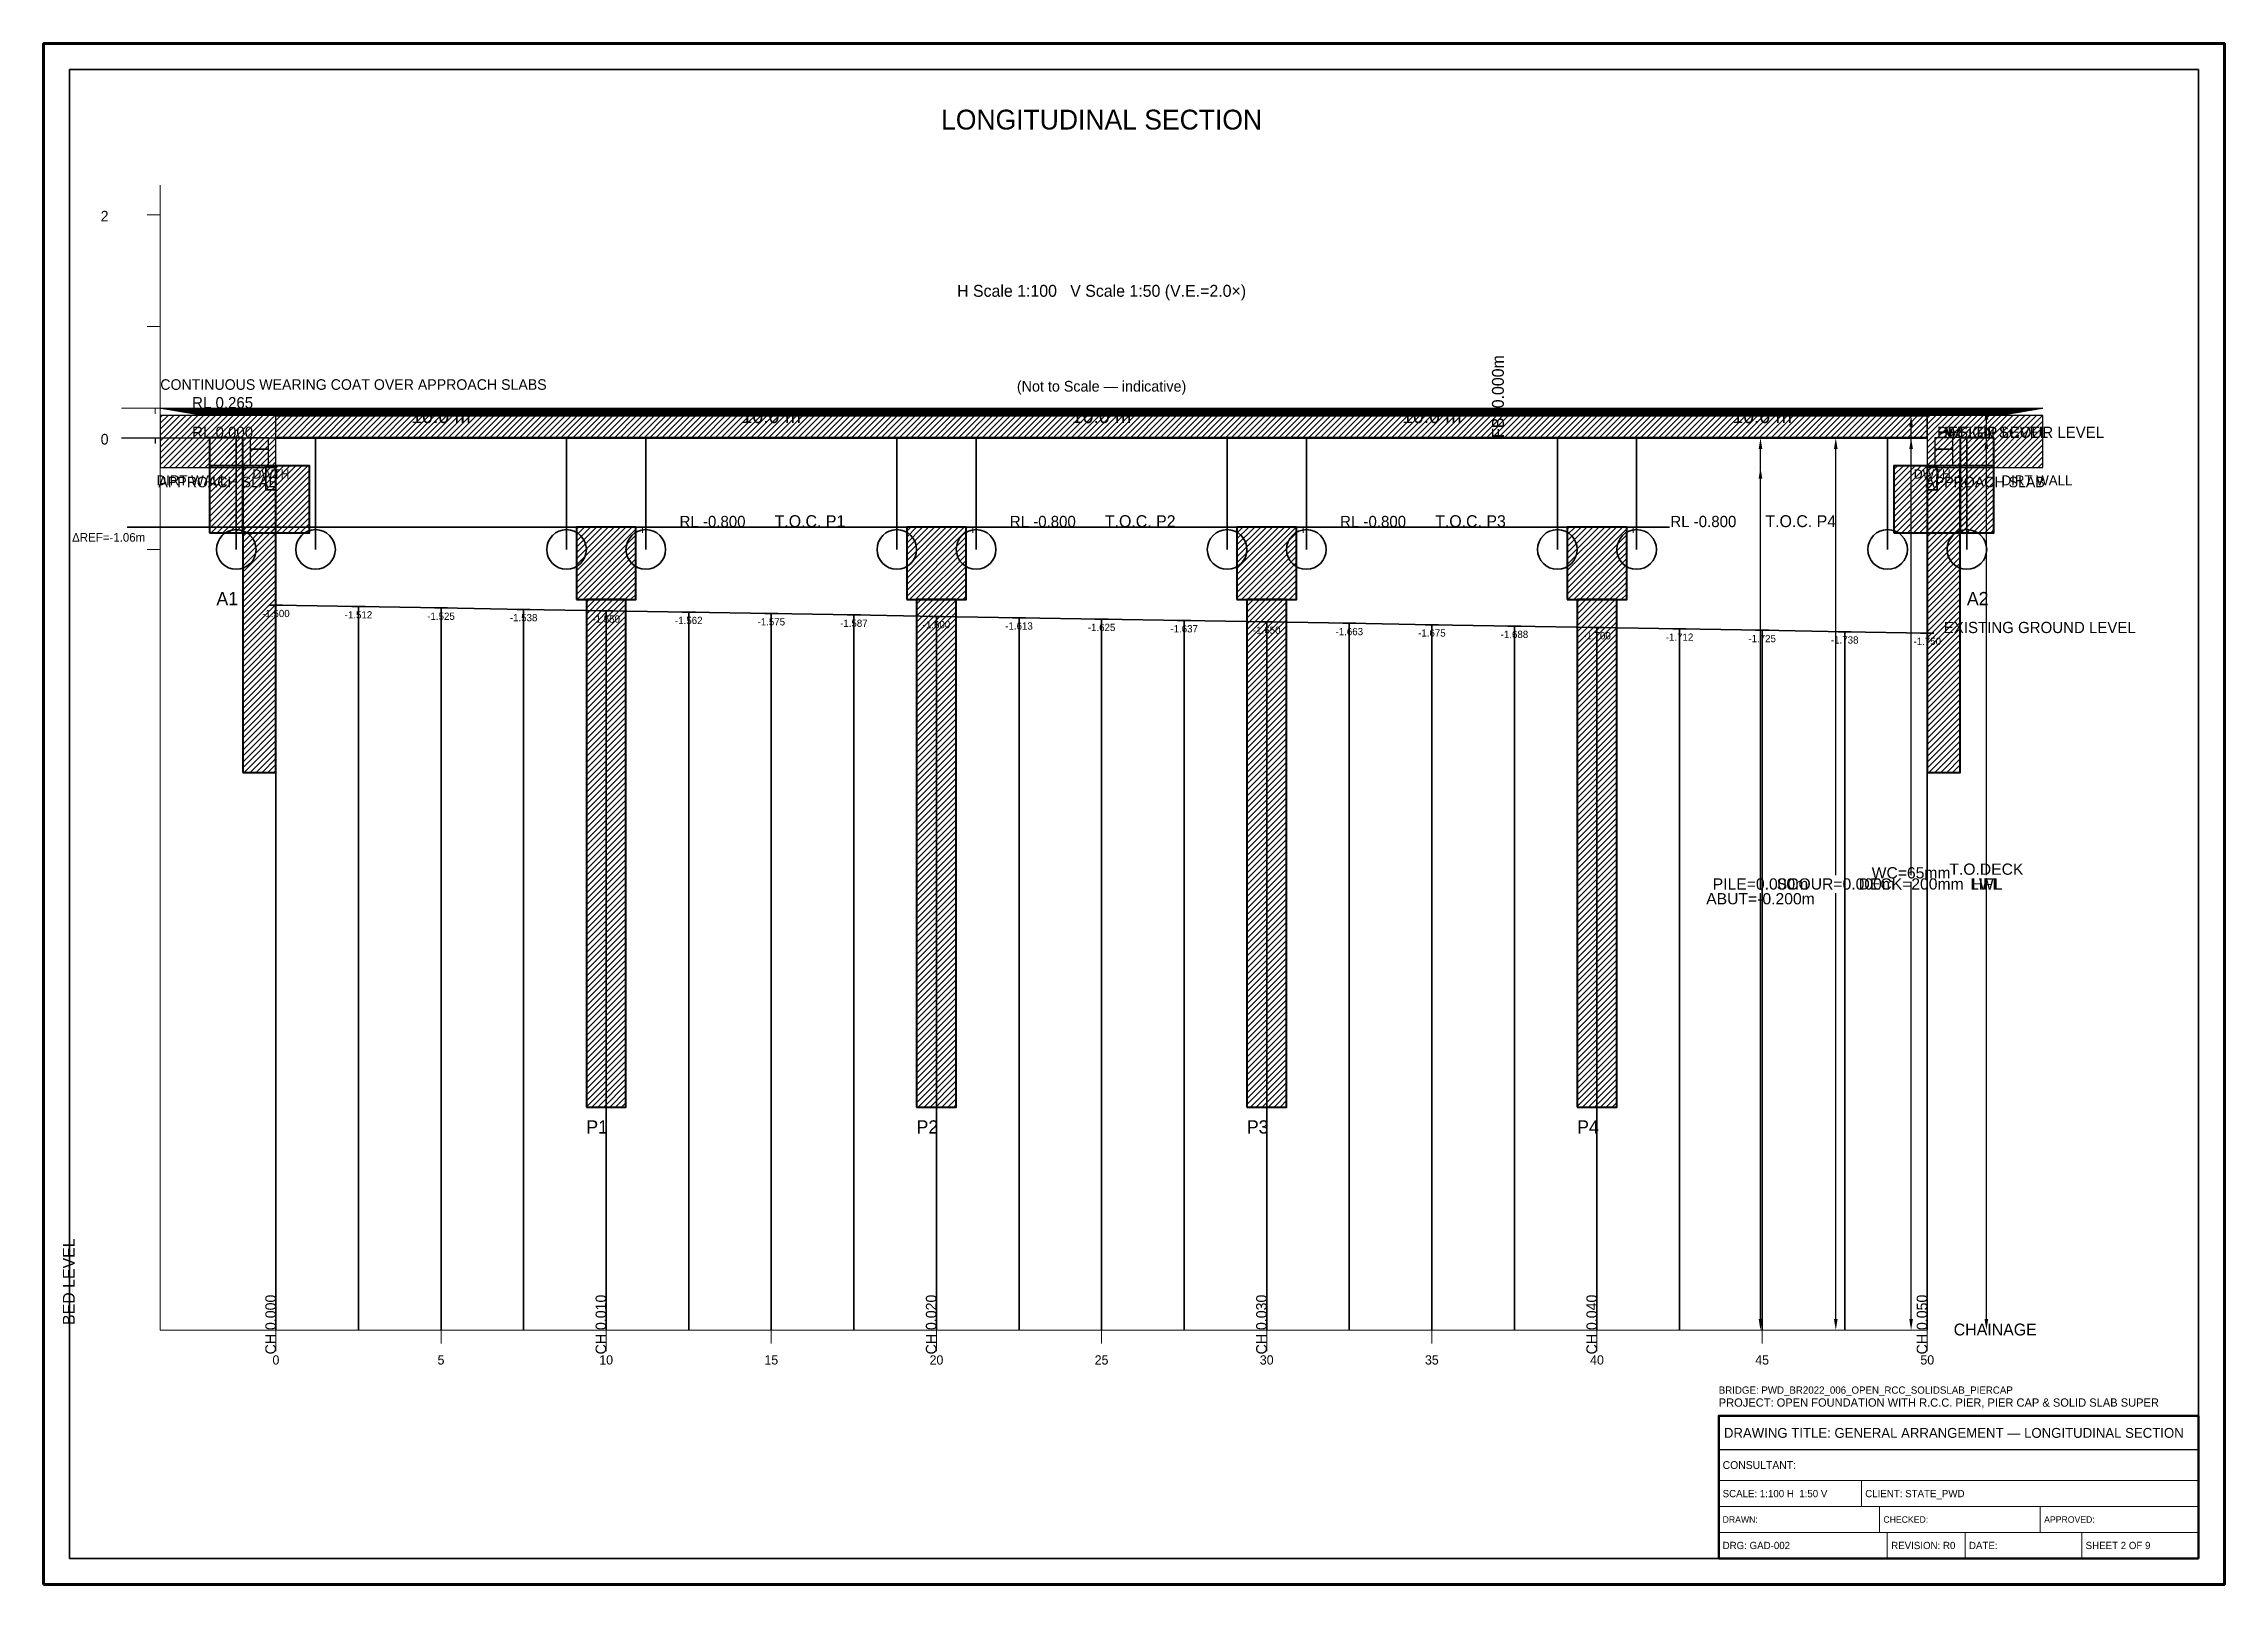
# Model space of a CAD drawing. Header units: metres. Extents: x 0 to 841, y 0 to 594.
import ezdxf
from ezdxf.enums import TextEntityAlignment as Align

# ---------------------------------------------------------------- set-up
doc = ezdxf.new("R2010")
doc.units = ezdxf.units.M
doc.linetypes.add('DASHED', pattern=[0.5, 0.375, -0.125])
doc.linetypes.add('DASHED2', pattern=[0.25, 0.1875, -0.0625])
for name, color, linetype, lineweight in [('ABUT-PROF', 4, 'Continuous', 50), ('BORDER-INNER', 7, 'Continuous', 35), ('BORDER-OUTER', 7, 'Continuous', 70), ('CIVIL-CHAINAGE', 7, 'Continuous', 18), ('CIVIL-GROUND', 3, 'Continuous', 35), ('CIVIL-HFL', 5, 'DASHED', 25), ('CIVIL-LWL', 4, 'DASHED', 18), ('CIVIL-ROAD', 7, 'Continuous', 25), ('CIVIL-SCOUR', 1, 'DASHED2', 18), ('DIM-CHAINAGE', 3, 'Continuous', 18), ('DIM-LEVEL', 3, 'Continuous', 18), ('DIM-LINEAR', 3, 'Continuous', 18), ('FOUND-PILE', 4, 'Continuous', 35), ('STRUC-HATCHING', 8, 'Continuous', 18), ('STRUC-SECTION', 2, 'Continuous', 35), ('SUB-ABUT', 3, 'Continuous', 35), ('SUB-BEARING', 5, 'Continuous', 25), ('SUB-DIRT-WALL', 3, 'Continuous', 35), ('SUB-PIER', 2, 'Continuous', 35), ('SUPER-DECK', 2, 'Continuous', 50), ('SUPER-WEARING', 8, 'Continuous', 25), ('TEXT-GENERAL', 7, 'Continuous', 18), ('TEXT-HEADER', 7, 'Continuous', 25), ('TEXT-LEVEL', 5, 'Continuous', 18), ('TEXT-SPEC', 7, 'Continuous', 13), ('TEXT-TITLE', 7, 'Continuous', 25), ('TITLEBLK-BOX', 7, 'Continuous', 50), ('TITLEBLK-TEXT', 7, 'Continuous', 18)]:
    doc.layers.add(name, color=color, linetype=linetype, lineweight=lineweight)
doc.styles.add('BRIDGE_STD', font='Arial.ttf')
doc.dimstyles.new('pmb100', dxfattribs={"dimtxt": 2.5, "dimasz": 0.9375, "dimexe": 2.5, "dimexo": 2.5, "dimtad": 0, "dimtih": 1, "dimdec": 0, "dimtxsty": 'BRIDGE_STD', "dimcen": 2.5, "dimazin": 3, "dimtfac": 1, "dimtmove": 0, "dimatfit": 3})

msp = doc.modelspace()

# ---------------------------------------------------------------- hatches: boundary and pattern name
at = {"layer": 'STRUC-HATCHING'}
h = msp.add_hatch(dxfattribs=at)
h.set_pattern_fill('ANSI31', scale=0.509474)
h.paths.add_polyline_path([(45, 430.61), (89.58, 430.61), (89.58, 450.6), (45, 450.6)])
h = msp.add_hatch(dxfattribs=at)
h.set_pattern_fill('ANSI31', scale=0.509474)
h.paths.add_polyline_path([(89.58, 442), (726.42, 442), (726.42, 450.6), (89.58, 450.6)])
h = msp.add_hatch(dxfattribs=at)
h.set_pattern_fill('ANSI31', scale=0.509474)
h.paths.add_polyline_path([(726.42, 430.61), (771, 430.61), (771, 450.6), (726.42, 450.6)])
h = msp.add_hatch(dxfattribs=at)
h.set_pattern_fill('ANSI31', scale=0.509474)
h.paths.add_polyline_path([(63.94, 405.45), (76.84, 405.45), (76.84, 442), (63.94, 442)])
h = msp.add_hatch(dxfattribs=at)
h.set_pattern_fill('ANSI31', scale=0.509474)
h.paths.add_polyline_path([(739.16, 405.45), (752.06, 405.45), (752.06, 442), (739.16, 442)])
h = msp.add_hatch(dxfattribs=at)
h.set_pattern_fill('ANSI31', scale=0.509474)
h.paths.add_polyline_path([(63.94, 405.45), (102.48, 405.45), (102.48, 431.25), (63.94, 431.25)])
h = msp.add_hatch(dxfattribs=at)
h.set_pattern_fill('ANSI31', scale=0.509474)
h.paths.add_polyline_path([(76.84, 313), (89.58, 313), (89.58, 431.25), (76.84, 431.25)])
h = msp.add_hatch(dxfattribs=at)
h.set_pattern_fill('ANSI31', scale=0.509474)
h.paths.add_polyline_path([(713.52, 405.45), (752.06, 405.45), (752.06, 431.25), (713.52, 431.25)])
h = msp.add_hatch(dxfattribs=at)
h.set_pattern_fill('ANSI31', scale=0.509474)
h.paths.add_polyline_path([(726.42, 313), (739.16, 313), (739.16, 431.25), (726.42, 431.25)])
h = msp.add_hatch(dxfattribs=at)
h.set_pattern_fill('ANSI31', scale=0.509474)
h.paths.add_polyline_path([(205.48, 379.65), (228.41, 379.65), (228.41, 407.6), (205.48, 407.6)])
h = msp.add_hatch(dxfattribs=at)
h.set_pattern_fill('ANSI31', scale=0.509474)
h.paths.add_polyline_path([(332.85, 379.65), (355.78, 379.65), (355.78, 407.6), (332.85, 407.6)])
h = msp.add_hatch(dxfattribs=at)
h.set_pattern_fill('ANSI31', scale=0.509474)
h.paths.add_polyline_path([(460.22, 379.65), (483.15, 379.65), (483.15, 407.6), (460.22, 407.6)])
h = msp.add_hatch(dxfattribs=at)
h.set_pattern_fill('ANSI31', scale=0.509474)
h.paths.add_polyline_path([(587.59, 379.65), (610.52, 379.65), (610.52, 407.6), (587.59, 407.6)])
h = msp.add_hatch(dxfattribs=at)
h.set_pattern_fill('ANSI31', scale=0.509474)
h.paths.add_polyline_path([(209.31, 184), (224.59, 184), (224.59, 379.65), (209.31, 379.65)])
h = msp.add_hatch(dxfattribs=at)
h.set_pattern_fill('ANSI31', scale=0.509474)
h.paths.add_polyline_path([(336.67, 184), (351.96, 184), (351.96, 379.65), (336.67, 379.65)])
h = msp.add_hatch(dxfattribs=at)
h.set_pattern_fill('ANSI31', scale=0.509474)
h.paths.add_polyline_path([(464.04, 184), (479.33, 184), (479.33, 379.65), (464.04, 379.65)])
h = msp.add_hatch(dxfattribs=at)
h.set_pattern_fill('ANSI31', scale=0.509474)
h.paths.add_polyline_path([(591.41, 184), (606.69, 184), (606.69, 379.65), (591.41, 379.65)])
at = {"layer": 'SUPER-WEARING'}
h = msp.add_hatch(dxfattribs=at)
h.set_pattern_fill('SOLID')
h.paths.add_polyline_path([(45, 453.4), (771, 453.4), (754.44, 450.6), (61.56, 450.6)])

# ---------------------------------------------------------------- linework, layer by layer
at = {"layer": 'ABUT-PROF', "lineweight": 35}
for points in [[(85.76, 422), (89.58, 422), (89.58, 430.61), (85.76, 430.61), (85.76, 422)], [(726.42, 422), (730.24, 422), (730.24, 430.61), (726.42, 430.61), (726.42, 422)]]:
    msp.add_lwpolyline(points, dxfattribs=at)
at = {"layer": 'BORDER-INNER'}
msp.add_lwpolyline([(10, 10), (831, 10), (831, 584), (10, 584), (10, 10)], dxfattribs=at)
at = {"layer": 'BORDER-OUTER'}
msp.add_lwpolyline([(0, 0), (841, 0), (841, 594), (0, 594), (0, 0)], dxfattribs=at)
at = {"layer": 'CIVIL-CHAINAGE'}
for p, q in [((45, 98), (726.42, 98)), ((89.58, 98), (89.58, 92.91)), ((89.58, 96), (89.58, 89.89)), ((153.26, 98), (153.26, 92.91)), ((216.95, 98), (216.95, 92.91)), ((216.95, 96), (216.95, 89.89)), ((280.63, 98), (280.63, 92.91)), ((344.32, 98), (344.32, 92.91)), ((344.32, 96), (344.32, 89.89)), ((408, 98), (408, 92.91)), ((471.68, 98), (471.68, 92.91)), ((471.68, 96), (471.68, 89.89)), ((535.37, 98), (535.37, 92.91)), ((599.05, 98), (599.05, 92.91)), ((599.05, 96), (599.05, 89.89)), ((662.74, 98), (662.74, 92.91)), ((726.42, 98), (726.42, 92.91)), ((726.42, 96), (726.42, 89.89))]:
    msp.add_line(p, q, dxfattribs=at)
at = {"layer": 'CIVIL-GROUND', "color": 3}
for p, q in [((87.03, 377.5), (92.13, 377.5)), ((118.87, 376.96), (123.97, 376.96)), ((150.72, 376.43), (155.81, 376.43)), ((182.56, 375.89), (187.65, 375.89)), ((214.4, 375.35), (219.49, 375.35)), ((246.24, 374.81), (251.34, 374.81)), ((278.08, 374.27), (283.18, 374.27)), ((309.93, 373.74), (315.02, 373.74)), ((341.77, 373.2), (346.86, 373.2)), ((373.61, 372.66), (378.71, 372.66)), ((405.45, 372.12), (410.55, 372.12)), ((437.29, 371.59), (442.39, 371.59)), ((469.14, 371.05), (474.23, 371.05)), ((500.98, 370.51), (506.07, 370.51)), ((532.82, 369.98), (537.92, 369.98)), ((564.66, 369.44), (569.76, 369.44)), ((596.51, 368.9), (601.6, 368.9)), ((628.35, 368.36), (633.44, 368.36)), ((660.19, 367.82), (665.28, 367.82)), ((692.03, 367.29), (697.13, 367.29)), ((723.87, 366.75), (728.97, 366.75))]:
    msp.add_line(p, q, dxfattribs=at)
at = {"layer": 'CIVIL-GROUND', "color": 8, "linetype": 'DASHED2'}
for p, q in [((89.58, 377.5), (89.58, 98)), ((121.42, 376.96), (121.42, 98)), ((153.26, 376.43), (153.26, 98)), ((185.11, 375.89), (185.11, 98)), ((216.95, 375.35), (216.95, 98)), ((248.79, 374.81), (248.79, 98)), ((280.63, 374.27), (280.63, 98)), ((312.47, 373.74), (312.47, 98)), ((344.32, 373.2), (344.32, 98)), ((376.16, 372.66), (376.16, 98)), ((408, 372.12), (408, 98)), ((439.84, 371.59), (439.84, 98)), ((471.68, 371.05), (471.68, 98)), ((503.53, 370.51), (503.53, 98)), ((535.37, 369.98), (535.37, 98)), ((567.21, 369.44), (567.21, 98)), ((599.05, 368.9), (599.05, 98)), ((630.89, 368.36), (630.89, 98)), ((662.74, 367.82), (662.74, 98)), ((694.58, 367.29), (694.58, 98)), ((726.42, 366.75), (726.42, 98))]:
    msp.add_line(p, q, dxfattribs=at)
at = {"layer": 'CIVIL-GROUND', "color": 3}
msp.add_lwpolyline([(89.58, 377.5), (121.42, 376.96), (153.26, 376.43), (185.11, 375.89), (216.95, 375.35), (248.79, 374.81), (280.63, 374.27), (312.47, 373.74), (344.32, 373.2), (376.16, 372.66), (408, 372.12), (439.84, 371.59), (471.68, 371.05), (503.53, 370.51), (535.37, 369.98), (567.21, 369.44), (599.05, 368.9), (630.89, 368.36), (662.74, 367.82), (694.58, 367.29), (726.42, 366.75)], dxfattribs=at)
at = {"layer": 'CIVIL-HFL'}
for p, q in [((30.01, 442), (55.99, 442)), ((43, 442), (43, 439.83))]:
    msp.add_line(p, q, dxfattribs=at)
at = {"layer": 'CIVIL-HFL', "color": 5}
msp.add_line((45, 442), (726.42, 442), dxfattribs=at)
at = {"layer": 'CIVIL-LWL'}
for p, q in [((30.01, 442), (55.99, 442)), ((43, 442), (43, 439.83))]:
    msp.add_line(p, q, dxfattribs=at)
at = {"layer": 'CIVIL-LWL', "color": 4}
msp.add_line((45, 442), (726.42, 442), dxfattribs=at)
at = {"layer": 'CIVIL-ROAD', "lineweight": 25}
for points in [[(45, 430.61), (89.58, 430.61), (89.58, 450.6), (45, 450.6), (45, 430.61)], [(726.42, 430.61), (771, 430.61), (771, 450.6), (726.42, 450.6), (726.42, 430.61)]]:
    msp.add_lwpolyline(points, dxfattribs=at)
at = {"layer": 'CIVIL-SCOUR'}
for p, q in [((30.01, 442), (55.99, 442)), ((43, 442), (43, 439.83))]:
    msp.add_line(p, q, dxfattribs=at)
at = {"layer": 'CIVIL-SCOUR', "color": 1}
msp.add_line((45, 442), (726.42, 442), dxfattribs=at)
at = {"layer": 'DIM-LEVEL'}
for p, q in [((45, 98), (45, 539.39)), ((39.91, 528), (45, 528)), ((39.91, 485), (45, 485)), ((30.01, 453.4), (55.99, 453.4)), ((43, 453.4), (43, 451.23)), ((30.01, 442), (55.99, 442)), ((30.01, 442), (55.99, 442)), ((34.81, 442), (45, 442)), ((43, 442), (43, 439.83)), ((43, 442), (43, 439.83)), ((217.97, 407.6), (243.95, 407.6)), ((230.96, 407.6), (230.96, 405.43)), ((345.33, 407.6), (371.32, 407.6)), ((358.33, 407.6), (358.33, 405.43)), ((472.7, 407.6), (498.69, 407.6)), ((485.69, 407.6), (485.69, 405.43)), ((600.07, 407.6), (626.05, 407.6)), ((613.06, 407.6), (613.06, 405.43)), ((39.91, 399), (45, 399))]:
    msp.add_line(p, q, dxfattribs=at)
at = {"layer": 'DIM-LINEAR'}
for p, q in [((535.37, 442), (560.84, 442)), ((535.37, 442), (560.84, 442)), ((557.17, 442), (564.51, 442)), ((557.17, 442), (564.51, 442))]:
    msp.add_line(p, q, dxfattribs=at)
at = {"layer": 'FOUND-PILE', "lineweight": 35}
for p, q in [((74.29, 399), (74.29, 442)), ((104.86, 399), (104.86, 442)), ((201.66, 399), (201.66, 442)), ((232.23, 399), (232.23, 442)), ((329.03, 399), (329.03, 442)), ((359.6, 399), (359.6, 442)), ((456.4, 399), (456.4, 442)), ((486.97, 399), (486.97, 442)), ((583.77, 399), (583.77, 442)), ((614.34, 399), (614.34, 442)), ((711.14, 399), (711.14, 442)), ((741.71, 399), (741.71, 442))]:
    msp.add_line(p, q, dxfattribs=at)
at = {"layer": 'FOUND-PILE'}
for centre in [(74.29, 399), (104.86, 399), (201.66, 399), (232.23, 399), (329.03, 399), (359.6, 399), (456.4, 399), (486.97, 399), (583.77, 399), (614.34, 399), (711.14, 399), (741.71, 399)]:
    msp.add_circle(centre, 7.64, dxfattribs=at)
at = {"layer": 'STRUC-SECTION', "color": 8, "linetype": 'DASHED'}
for p in [(244.97, 407.6), (372.34, 407.6), (499.71, 407.6), (627.07, 407.6)]:
    msp.add_line(p, (32.26, 407.6), dxfattribs=at)
at = {"layer": 'SUB-ABUT', "lineweight": 30}
for points in [[(79.71, 431.25), (86.71, 431.25), (86.71, 437.7), (79.71, 437.7), (79.71, 431.25)], [(729.29, 431.25), (736.29, 431.25), (736.29, 437.7), (729.29, 437.7), (729.29, 431.25)]]:
    msp.add_lwpolyline(points, dxfattribs=at)
at = {"layer": 'SUB-ABUT', "lineweight": 40}
for points in [[(63.94, 405.45), (102.48, 405.45), (102.48, 431.25), (63.94, 431.25), (63.94, 405.45)], [(76.84, 313), (89.58, 313), (89.58, 431.25), (76.84, 431.25), (76.84, 313)], [(713.52, 405.45), (752.06, 405.45), (752.06, 431.25), (713.52, 431.25), (713.52, 405.45)], [(726.42, 313), (739.16, 313), (739.16, 431.25), (726.42, 431.25), (726.42, 313)]]:
    msp.add_lwpolyline(points, dxfattribs=at)
at = {"layer": 'SUB-BEARING', "lineweight": 30}
for points in [[(79.71, 437.7), (86.71, 437.7), (86.71, 442), (79.71, 442), (79.71, 437.7)], [(729.29, 437.7), (736.29, 437.7), (736.29, 442), (729.29, 442), (729.29, 437.7)]]:
    msp.add_lwpolyline(points, dxfattribs=at)
at = {"layer": 'SUB-DIRT-WALL', "lineweight": 40}
for points in [[(63.94, 405.45), (76.84, 405.45), (76.84, 442), (63.94, 442), (63.94, 405.45)], [(739.16, 405.45), (752.06, 405.45), (752.06, 442), (739.16, 442), (739.16, 405.45)]]:
    msp.add_lwpolyline(points, dxfattribs=at)
at = {"layer": 'SUB-PIER', "lineweight": 40}
for points in [[(205.48, 379.65), (228.41, 379.65), (228.41, 407.6), (205.48, 407.6), (205.48, 379.65)], [(332.85, 379.65), (355.78, 379.65), (355.78, 407.6), (332.85, 407.6), (332.85, 379.65)], [(460.22, 379.65), (483.15, 379.65), (483.15, 407.6), (460.22, 407.6), (460.22, 379.65)], [(587.59, 379.65), (610.52, 379.65), (610.52, 407.6), (587.59, 407.6), (587.59, 379.65)], [(209.31, 184), (224.59, 184), (224.59, 379.65), (209.31, 379.65), (209.31, 184)], [(336.67, 184), (351.96, 184), (351.96, 379.65), (336.67, 379.65), (336.67, 184)], [(464.04, 184), (479.33, 184), (479.33, 379.65), (464.04, 379.65), (464.04, 184)], [(591.41, 184), (606.69, 184), (606.69, 379.65), (591.41, 379.65), (591.41, 184)]]:
    msp.add_lwpolyline(points, dxfattribs=at)
at = {"layer": 'SUPER-DECK'}
for p, q in [((89.58, 450.6), (726.42, 450.6)), ((89.58, 442), (726.42, 442))]:
    msp.add_line(p, q, dxfattribs=at)
at = {"layer": 'SUPER-DECK', "lineweight": 25}
for p, q in [((89.58, 442), (89.58, 450.6)), ((726.42, 442), (726.42, 450.6))]:
    msp.add_line(p, q, dxfattribs=at)
at = {"layer": 'SUPER-WEARING', "lineweight": 25}
msp.add_lwpolyline([(45, 453.4), (771, 453.4), (754.44, 450.6), (61.56, 450.6), (45, 453.4)], dxfattribs=at)
at = {"layer": 'TITLEBLK-BOX', "lineweight": 50}
msp.add_lwpolyline([(646, 10), (831, 10), (831, 65), (646, 65), (646, 10)], dxfattribs=at)
at = {"layer": 'TITLEBLK-BOX', "lineweight": 30}
msp.add_lwpolyline([(646, 52), (831, 52), (831, 65), (646, 65), (646, 52)], dxfattribs=at)
at = {"layer": 'TITLEBLK-BOX', "lineweight": 18}
for points in [[(646, 40), (831, 40), (831, 52), (646, 52), (646, 40)], [(646, 30), (701, 30), (701, 40), (646, 40), (646, 30)], [(701, 30), (831, 30), (831, 40), (701, 40), (701, 30)], [(646, 20), (708, 20), (708, 30), (646, 30), (646, 20)], [(708, 20), (770, 20), (770, 30), (708, 30), (708, 20)], [(770, 20), (831, 20), (831, 30), (770, 30), (770, 20)], [(646, 10), (711, 10), (711, 20), (646, 20), (646, 10)], [(711, 10), (741, 10), (741, 20), (711, 20), (711, 10)], [(741, 10), (786, 10), (786, 20), (741, 20), (741, 10)], [(786, 10), (831, 10), (831, 20), (786, 20), (786, 10)]]:
    msp.add_lwpolyline(points, dxfattribs=at)

# ---------------------------------------------------------------- texts
at = {"layer": 'CIVIL-GROUND', "color": 3}
msp.add_text('EXISTING GROUND LEVEL', height=4.3305, dxfattribs=at).set_placement((732.79, 366.75))
at = {"layer": 'CIVIL-HFL', "color": 5}
msp.add_text('HFL', height=4.331, dxfattribs=at).set_placement((730.24, 442))
at = {"layer": 'CIVIL-LWL', "color": 4}
msp.add_text('LWL', height=4.331, dxfattribs=at).set_placement((730.24, 442))
at = {"layer": 'CIVIL-SCOUR', "color": 1}
msp.add_text('DESIGN SCOUR LEVEL', height=4.3305, dxfattribs=at).set_placement((730.24, 442))
at = {"layer": 'DIM-CHAINAGE'}
for s, p in [('CH 0.000', (89.58, 88.66)), ('CH 0.010', (216.95, 88.66)), ('CH 0.020', (344.32, 88.66)), ('CH 0.030', (471.68, 88.66)), ('CH 0.040', (599.05, 88.66)), ('CH 0.050', (726.42, 88.66))]:
    msp.add_text(s, height=4.076, rotation=90, dxfattribs=at).set_placement(p)
at = {"layer": 'DIM-LINEAR'}
msp.add_text('FB=0.000m', height=4.585, rotation=90, dxfattribs=at).set_placement((563.13, 442))
at = {"layer": 'TEXT-GENERAL'}
for p in [(153.26, 447.7), (280.63, 447.7), (408, 447.7), (535.37, 447.7), (662.74, 447.7)]:
    msp.add_text('10.0 m', height=5.604, dxfattribs=at).set_placement(p, align=Align.CENTER)
for s, height, p in [('PILE TIP LEVEL', 4.3305, (730.24, 442)), ('A1', 5.095, (66.65, 377.5)), ('A2', 5.095, (741.71, 377.5)), ('P1', 5.095, (209.31, 173.81)), ('P2', 5.095, (336.67, 173.81)), ('P3', 5.095, (464.04, 173.81)), ('P4', 5.095, (591.41, 173.81))]:
    msp.add_text(s, height=height, dxfattribs=at).set_placement(p)
at = {"layer": 'TEXT-HEADER'}
msp.add_text('LONGITUDINAL SECTION', height=7.6421, dxfattribs=at).set_placement((408, 560.89), align=Align.CENTER)
for s, p in [('T.O.C. P1', (281.91, 407.6)), ('T.O.C. P2', (409.27, 407.6)), ('T.O.C. P3', (536.64, 407.6)), ('T.O.C. P4', (664.01, 407.6))]:
    msp.add_text(s, height=4.585, dxfattribs=at).set_placement(p)
at = {"layer": 'TEXT-LEVEL'}
for s, height, p in [('2', 4.08, (22, 525.45)), ('RL 0.265', 4.331, (57.29, 453.4)), ('RL 0.000', 4.331, (57.29, 442)), ('RL 0.000', 4.331, (57.29, 442)), ('RL 0.000', 4.331, (57.29, 442)), ('RL 0.000', 4.331, (57.29, 442)), ('RL 0.000', 4.331, (57.29, 442)), ('0', 4.08, (22, 439.45)), ('RL -0.800', 4.331, (245.25, 407.6)), ('RL -0.800', 4.331, (372.62, 407.6)), ('RL -0.800', 4.331, (499.99, 407.6)), ('RL -0.800', 4.331, (627.35, 407.6)), ('CHAINAGE', 4.585, (736.61, 95.96))]:
    msp.add_text(s, height=height, dxfattribs=at).set_placement(p)
at = {"layer": 'TEXT-LEVEL', "color": 8}
for s, p in [('-1.500', (89.58, 372.91)), ('-1.512', (121.42, 372.38)), ('-1.525', (153.26, 371.84)), ('-1.538', (185.11, 371.3)), ('-1.550', (216.95, 370.76)), ('-1.562', (248.79, 370.23)), ('-1.575', (280.63, 369.69)), ('-1.587', (312.47, 369.15)), ('-1.600', (344.32, 368.61)), ('-1.613', (376.16, 368.08)), ('-1.625', (408, 367.54)), ('-1.637', (439.84, 367)), ('-1.650', (471.68, 366.46)), ('-1.663', (503.53, 365.93)), ('-1.675', (535.37, 365.39)), ('-1.688', (567.21, 364.85)), ('-1.700', (599.05, 364.31)), ('-1.712', (630.89, 363.78)), ('-1.725', (662.74, 363.24)), ('-1.738', (694.58, 362.7)), ('-1.750', (726.42, 362.16))]:
    msp.add_text(s, height=2.802, dxfattribs=at).set_placement(p, align=Align.CENTER)
at = {"layer": 'TEXT-LEVEL'}
msp.add_text('BED LEVEL', height=4.585, rotation=90, dxfattribs=at).set_placement((12, 100))
for s, height, p in [('0', 3.57, (89.58, 84.75)), ('5', 3.57, (153.26, 84.75)), ('10', 3.566, (216.95, 84.75)), ('15', 3.566, (280.63, 84.75)), ('20', 3.566, (344.32, 84.75)), ('25', 3.566, (408, 84.75)), ('30', 3.566, (471.68, 84.75)), ('35', 3.566, (535.37, 84.75)), ('40', 3.566, (599.05, 84.75)), ('45', 3.566, (662.74, 84.75)), ('50', 3.566, (726.42, 84.75))]:
    msp.add_text(s, height=height, dxfattribs=at).set_placement(p, align=Align.CENTER)
at = {"layer": 'TEXT-SPEC'}
for s, height, p in [('H Scale 1:100   V Scale 1:50 (V.E.=2.0×)', 4.5853, (408, 496.4)), ('APPROACH SLAB', 4.0758, (67.29, 422.96)), ('APPROACH SLAB', 4.0758, (748.71, 422.96))]:
    msp.add_text(s, height=height, dxfattribs=at).set_placement(p, align=Align.CENTER)
at = {"layer": 'TEXT-SPEC', "color": 8}
for s, height, p in [('CONTINUOUS WEARING COAT OVER APPROACH SLABS', 4.0758, (45, 460.53)), ('ΔREF=-1.06m', 3.3116, (11, 402)), ('ΔREF=-1.06m', 3.3116, (11, 402)), ('ΔREF=-1.06m', 3.3116, (11, 402)), ('ΔREF=-1.06m', 3.3116, (11, 402))]:
    msp.add_text(s, height=height, dxfattribs=at).set_placement(p)
msp.add_text('(Not to Scale — indicative)', height=4.1267, dxfattribs=at).set_placement((408, 459.85), align=Align.CENTER)
at = {"layer": 'TEXT-SPEC', "color": 4}
for p in [(87.67, 426.31), (728.33, 426.31)]:
    msp.add_text('DWTH', height=3.566, dxfattribs=at).set_placement(p, align=Align.CENTER)
at = {"layer": 'TEXT-SPEC'}
for p in [(43.56, 423.72), (755.11, 423.72)]:
    msp.add_text('DIRT WALL', height=3.821, dxfattribs=at).set_placement(p)
at = {"layer": 'TEXT-TITLE'}
for s, height, p in [('PROJECT: OPEN FOUNDATION WITH R.C.C. PIER, PIER CAP & SOLID SLAB SUPER', 3.2, (646, 68.5)), ('DRAWING TITLE: GENERAL ARRANGEMENT — LONGITUDINAL SECTION', 3.8, (648, 56.5))]:
    msp.add_text(s, height=height, dxfattribs=at).set_placement(p)
at = {"layer": 'TITLEBLK-TEXT'}
for s, height, p in [('BRIDGE: PWD_BR2022_006_OPEN_RCC_SOLIDSLAB_PIERCAP', 2.8, (646, 73.5)), ('CONSULTANT: ', 3, (647.5, 44.5)), ('SCALE: 1:100 H  1:50 V', 2.8, (647.5, 33.6)), ('CLIENT: STATE_PWD', 2.8, (702.5, 33.6)), ('DRAWN: ', 2.5, (647.5, 23.75)), ('CHECKED: ', 2.5, (709.5, 23.75)), ('APPROVED: ', 2.5, (771.5, 23.75)), ('DRG: GAD-002', 2.8, (647.5, 13.6)), ('REVISION: R0', 2.8, (712.5, 13.6)), ('DATE: ', 2.8, (742.5, 13.6)), ('SHEET 2 OF 9', 2.8, (787.5, 13.6))]:
    msp.add_text(s, height=height, dxfattribs=at).set_placement(p)

# ---------------------------------------------------------------- dimensions: what is measured, and where the dimension line sits
at = {"layer": 'DIM-LINEAR'}
for base, p1, p2, text in [((720.18, 98), (720.18, 98), (720.18, 450.6), 'WC=65mm'), ((749.22, 98), (749.22, 98), (749.22, 453.4), 'T.O.DECK'), ((662.1, 98), (662.1, 98), (662.1, 442), 'PILE=0.000m'), ((691.14, 98), (691.14, 98), (691.14, 442), 'SCOUR=0.000m'), ((720.18, 98), (720.18, 98), (720.18, 442), 'DECK=200mm'), ((749.22, 98), (749.22, 98), (749.22, 442), 'LWL'), ((749.22, 98), (749.22, 98), (749.22, 442), 'HFL'), ((662.1, 98), (662.1, 98), (662.1, 430.61), 'ABUT=-0.200m')]:
    msp.add_linear_dim(base=base, p1=p1, p2=p2, angle=90, text=text, dimstyle='pmb100', override={"dimtxt": 4.330526, "dimasz": 4.330526, "dimgap": 1.732211, "dimclrt": 3}, dxfattribs=at).render()

doc.saveas('drawing.dxf')
